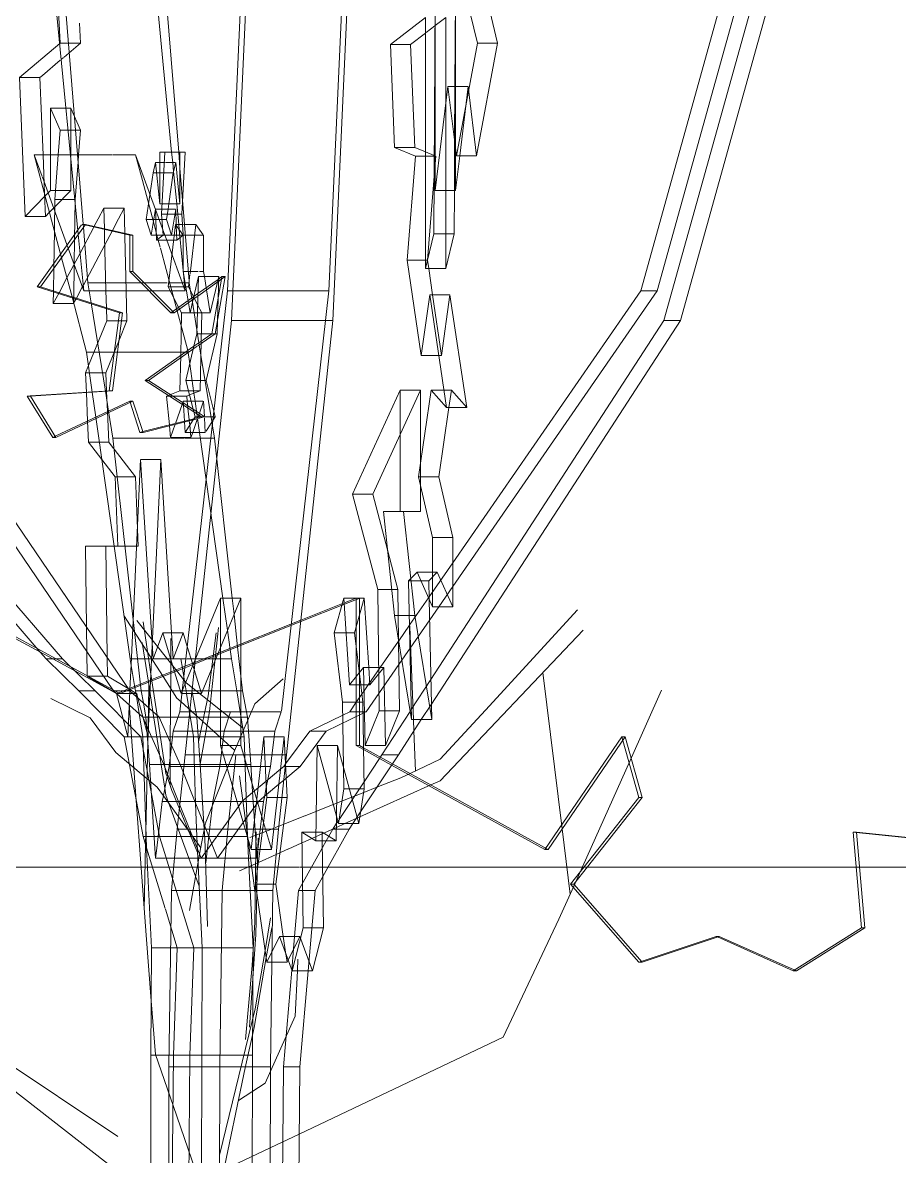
# Model space of a CAD drawing. Header units: millimetres. Extents: x -39027 to 364494, y -35256 to 94895.
# Drawn here: x 329661 to 330674, y 32295 to 33604 of the extents above; entities that cross this region are included whole.
import ezdxf

# ---------------------------------------------------------------- set-up
doc = ezdxf.new("R2010")
doc.units = ezdxf.units.MM
doc.header["$LTSCALE"] = 25
doc.layers.add('A-WALL', color=2, linetype='Continuous', lineweight=5)
doc.layers.add('L-PLNT', color=71, linetype='Continuous', lineweight=5)

# ---------------------------------------------------------------- blocks, each defined once
blk = doc.blocks.new('PLANTING_Coloured tree scaleable - 6 Meters-971505-RAMP SECTION')
at = {"layer": 'L-PLNT'}
for p, q in [((12553.4, 57185.6), (12529.7, 56665.3)), ((12646.8, 56665.3), (12670.5, 57185.6)), ((13006.9, 56665.3), (13151.5, 57185.6)), ((13170.5, 57185.6), (13025.9, 56665.3)), ((12534.1, 56631), (12558.3, 57161.8)), ((12675.4, 57161.8), (12651.2, 56631)), ((13181.3, 57161.8), (13033.7, 56631)), ((13052.7, 56631), (13200.3, 57161.8)), ((12465.1, 56825.7), (12442.7, 57056.4)), ((12818.2, 56951.6), (12793.9, 57051.7)), ((12817.3, 57051.7), (12841.6, 56951.6)), ((12455.4, 57045.7), (12473.2, 56825.7)), ((12767.9, 56731.4), (12769.6, 57051.3)), ((12769.6, 57051.3), (12769.6, 56781.4)), ((12793, 57051.3), (12792.2, 56901.5)), ((12793, 56901.5), (12793, 57051.3)), ((12328.9, 57021.9), (12357.2, 56730.8)), ((12332.8, 57016.2), (12336.5, 56951.6)), ((12362.8, 56742.5), (12341.8, 57003)), ((12360, 56951.6), (12358.6, 56974.7)), ((12717.7, 56949.9), (12758.2, 56981.2)), ((12758.2, 56981.2), (12758.2, 56691.3)), ((12781.6, 56981.2), (12769.6, 56971.8)), ((12781.6, 56781.4), (12781.6, 56981.2)), ((12758.2, 56963.1), (12741.1, 56949.9)), ((12769.2, 56971.5), (12758.9, 56963.6)), ((12335.8, 56951), (12289.5, 56911.6)), ((12336.5, 56951.6), (12360, 56951.6)), ((12340.8, 56935.3), (12360, 56951.6)), ((12722.5, 56831), (12717.7, 56949.9)), ((12717.7, 56949.9), (12741.1, 56949.9)), ((12741.1, 56949.9), (12745.9, 56831)), ((12793.9, 56821.5), (12818.2, 56951.6)), ((12841.6, 56951.6), (12817.3, 56821.5)), ((12818.2, 56951.6), (12841.6, 56951.6)), ((12337.6, 56932.6), (12340.2, 56934.8)), ((12316, 56914.2), (12336.5, 56931.7)), ((12289.5, 56911.6), (12296, 56751.4)), ((12289.5, 56911.6), (12312.9, 56911.6)), ((12312.9, 56911.6), (12315.8, 56914)), ((12316.6, 56822.4), (12312.9, 56911.6)), ((12769.6, 56781.4), (12784.2, 56901.5)), ((12784.2, 56901.5), (12793.9, 56821.5)), ((12784.2, 56901.5), (12807.6, 56901.5)), ((12792.2, 56901.5), (12791.9, 56837.8)), ((12793, 56828.9), (12793, 56901.5)), ((12807.6, 56901.5), (12797.8, 56821.5)), ((12817.3, 56821.5), (12807.6, 56901.5)), ((12325.2, 56822.4), (12325.2, 56876.5)), ((12325.2, 56876.5), (12336.5, 56851)), ((12325.2, 56876.5), (12343.1, 56876.5)), ((12343.1, 56876.5), (12348.6, 56876.5)), ((12360, 56851), (12348.6, 56876.5)), ((12348.6, 56876.5), (12348.6, 56822.4)), ((12336.5, 56851), (12334.2, 56822.4)), ((12336.5, 56851), (12345.6, 56851)), ((12345.6, 56851), (12360, 56851)), ((12357.6, 56822.4), (12360, 56851)), ((12746.9, 56821), (12722.5, 56831)), ((12722.5, 56831), (12745.9, 56831)), ((12745.9, 56831), (12758.2, 56826)), ((12791.9, 56837.8), (12791.6, 56781.4)), ((12315.4, 56797.6), (12306.4, 56822.4)), ((12306.4, 56822.4), (12337.9, 56703.7)), ((12306.4, 56822.4), (12348.3, 56822.4)), ((12318.4, 56777.3), (12316.6, 56822.4)), ((12325.2, 56781.4), (12325.2, 56822.4)), ((12334.2, 56822.4), (12330.1, 56771)), ((12348.3, 56822.4), (12352.8, 56822.4)), ((12348.6, 56822.4), (12348.6, 56820.4)), ((12348.6, 56819.5), (12348.6, 56781.4)), ((12353.2, 56822.4), (12396.6, 56822.4)), ((12357, 56814.5), (12357.6, 56822.4)), ((12397.6, 56822.4), (12423.5, 56822.4)), ((12431.3, 56793), (12423.5, 56822.4)), ((12423.5, 56822.4), (12446.5, 56759.4)), ((12451.3, 56765.8), (12451.3, 56825.7)), ((12451.3, 56825.7), (12457.1, 56825.7)), ((12451.3, 56825.7), (12457.1, 56825.7)), ((12457.1, 56825.7), (12453.3, 56753.8)), ((12457.1, 56825.7), (12480.6, 56825.7)), ((12457.9, 56825.7), (12474.6, 56825.7)), ((12466.3, 56813.8), (12465.1, 56825.7)), ((12473.2, 56825.7), (12474.7, 56806.9)), ((12480.6, 56825.7), (12474.7, 56825.7)), ((12474.7, 56825.7), (12474.7, 56765.8)), ((12476.7, 56753.8), (12480.6, 56825.7)), ((12737.1, 56700.9), (12746.9, 56821)), ((12746.9, 56821), (12758.2, 56821)), ((12758.2, 56826), (12768.4, 56821.8)), ((12758.2, 56821), (12769.6, 56821)), ((12770.3, 56821), (12769.6, 56812.1)), ((12793, 56781.4), (12793, 56828.9)), ((12797.8, 56821.5), (12793, 56781.4)), ((12793.9, 56821.5), (12817.3, 56821.5)), ((12353.5, 56771), (12357, 56814.4)), ((12443.6, 56801.8), (12446.5, 56813.8)), ((12446.5, 56813.8), (12451.3, 56765.8)), ((12446.5, 56813.8), (12456.5, 56813.8)), ((12456.5, 56813.8), (12457.9, 56813.8)), ((12458.9, 56813.8), (12469.2, 56813.8)), ((12467.3, 56803.2), (12466.3, 56813.8)), ((12469.9, 56813.8), (12467, 56801.8)), ((12471, 56765.8), (12467.3, 56803.2)), ((12474.7, 56765.8), (12469.9, 56813.8)), ((12474.7, 56806.9), (12480, 56742.2)), ((12769.6, 56812.1), (12760.6, 56701)), ((12345.6, 56714.7), (12315.8, 56796.5)), ((12444.1, 56745), (12431.4, 56792.9)), ((12435.8, 56747.8), (12443.6, 56801.8)), ((12443.6, 56801.8), (12447.7, 56801.8)), ((12447.7, 56801.8), (12455.9, 56801.8)), ((12455.9, 56801.8), (12467, 56801.8)), ((12467, 56801.8), (12461.8, 56765.8)), ((12319.4, 56751.4), (12318.4, 56777.3)), ((12319, 56775), (12325.2, 56781.4)), ((12325.2, 56781.4), (12330, 56781.4)), ((12348.6, 56781.4), (12329.9, 56762.2)), ((12330.9, 56781.4), (12348.6, 56781.4)), ((12769.6, 56781.4), (12793, 56781.4)), ((12781.6, 56691.3), (12781.6, 56781.4)), ((12791.6, 56781.4), (12791.4, 56731.4)), ((12296, 56751.4), (12319, 56775)), ((12330.1, 56771), (12329.6, 56735.1)), ((12330.1, 56771), (12353.3, 56771)), ((12352.9, 56724.7), (12353.5, 56769.6)), ((12353.5, 56769.6), (12353.5, 56771)), ((12451.3, 56765.8), (12453.9, 56765.8)), ((12453.9, 56765.8), (12474.7, 56765.8)), ((12461.8, 56765.8), (12460.9, 56759.8)), ((12473.2, 56742.2), (12471, 56765.8)), ((12296, 56751.4), (12319.4, 56751.4)), ((12324, 56756.1), (12319.4, 56751.4)), ((12329.9, 56762.2), (12324, 56756.1)), ((12380.2, 56748.4), (12386.8, 56760.9)), ((12386.8, 56760.9), (12387.4, 56737.2)), ((12386.8, 56760.9), (12410.2, 56760.9)), ((12410.2, 56760.9), (12403.6, 56748.4)), ((12411, 56731.9), (12410.2, 56760.9)), ((12446.5, 56759.8), (12441.6, 56729.8)), ((12447.4, 56723.8), (12446.5, 56759.8)), ((12446.5, 56759.8), (12453.6, 56759.8)), ((12446.5, 56759.4), (12454.6, 56737)), ((12453.3, 56753.8), (12455.2, 56729.8)), ((12453.3, 56753.8), (12476.7, 56753.8)), ((12453.6, 56759.8), (12469.4, 56759.8)), ((12460.9, 56759.8), (12459.2, 56747.8)), ((12465, 56729.8), (12469.9, 56759.8)), ((12469.9, 56759.8), (12470.4, 56742.2)), ((12477.6, 56742.2), (12476.7, 56753.8)), ((12361.1, 56741.6), (12309.9, 56669.9)), ((12313.7, 56669.9), (12365.4, 56742.2)), ((12359.3, 56709.1), (12375.2, 56739.1)), ((12364.8, 56741.5), (12361.6, 56742.2)), ((12365.4, 56742.2), (12361.6, 56742.2)), ((12363.1, 56739), (12362.9, 56741.8)), ((12368.3, 56674.6), (12363.1, 56739)), ((12416.6, 56729.8), (12364.8, 56741.5)), ((12365.4, 56742.2), (12420.4, 56729.8)), ((12375.7, 56739.9), (12380.2, 56748.4)), ((12403.6, 56748.4), (12396.6, 56735.2)), ((12441.6, 56729.8), (12435.8, 56747.8)), ((12435.8, 56747.8), (12444.5, 56747.8)), ((12448.1, 56729.8), (12444.1, 56745)), ((12444.5, 56747.8), (12453.8, 56747.8)), ((12453.8, 56747.8), (12459.2, 56747.8)), ((12459.2, 56747.8), (12465, 56729.8)), ((12461, 56669.9), (12469.5, 56742.2)), ((12469.5, 56742.2), (12478.5, 56729.8)), ((12469.5, 56742.2), (12478, 56742.2)), ((12470.4, 56742.2), (12470.4, 56741)), ((12470.4, 56741), (12470.9, 56723.8)), ((12473.8, 56736.3), (12473.2, 56742.2)), ((12478.5, 56730.8), (12477.6, 56742.2)), ((12478.9, 56742.2), (12492.9, 56742.2)), ((12480, 56742.2), (12485.3, 56676.7)), ((12492.9, 56742.2), (12486.3, 56685.2)), ((12501.6, 56730.2), (12492.9, 56742.2)), ((12329.6, 56735.1), (12329, 56691.2)), ((12352.5, 56696.2), (12352.9, 56724.7)), ((12357.2, 56730.8), (12363.6, 56665.5)), ((12387.4, 56736.4), (12387.6, 56728)), ((12387.6, 56728), (12389.2, 56665.5)), ((12396.2, 56734.4), (12387.9, 56718.7)), ((12411.1, 56728), (12411, 56731.1)), ((12412.6, 56665.5), (12411.1, 56728)), ((12416.6, 56687.8), (12416.6, 56729.8)), ((12420.4, 56729.8), (12416.6, 56729.8)), ((12420.4, 56729.8), (12420.4, 56687.8)), ((12455.2, 56729.8), (12441.6, 56729.8)), ((12455.2, 56729.8), (12447.4, 56723.8)), ((12449.3, 56725.3), (12448.1, 56729.8)), ((12449.7, 56723.8), (12449.3, 56725.3)), ((12454.6, 56737), (12457.3, 56729.8)), ((12465, 56729.8), (12455.2, 56729.8)), ((12455.2, 56729.8), (12478.5, 56729.8)), ((12457.3, 56729.8), (12459.4, 56723.8)), ((12470.9, 56723.8), (12478.5, 56729.7)), ((12480.7, 56665.5), (12473.8, 56736.3)), ((12478.5, 56729.8), (12478.5, 56687.8)), ((12478.5, 56729.8), (12501.6, 56729.8)), ((12501.9, 56687.8), (12501.9, 56729.8)), ((12758.2, 56691.3), (12767.9, 56731.4)), ((12767.9, 56731.4), (12791.4, 56731.4)), ((12791.4, 56731.4), (12781.6, 56691.3)), ((12363.6, 56665.5), (12345.7, 56714.6)), ((12387.9, 56718.7), (12363.1, 56672.1)), ((12447.4, 56723.8), (12470.9, 56723.8)), ((12451.9, 56715.7), (12449.7, 56723.8)), ((12465.2, 56665.5), (12452.1, 56714.7)), ((12459.4, 56723.8), (12480.7, 56665.5)), ((12337.9, 56703.7), (12350, 56658.4)), ((12344.1, 56680.4), (12359.3, 56709.1)), ((12753.3, 56590.8), (12737.1, 56700.9)), ((12737.1, 56700.9), (12758.2, 56700.9)), ((12758.2, 56700.9), (12760.5, 56700.9)), ((12760.5, 56700.9), (12762, 56691.3)), ((12329, 56691.2), (12328.6, 56665.1)), ((12352, 56657.8), (12352.5, 56696)), ((12464, 56639.9), (12416.6, 56687.8)), ((12420.4, 56687.8), (12416.6, 56687.8)), ((12420.4, 56687.8), (12467.8, 56639.9)), ((12478.5, 56687.8), (12484.4, 56651.6)), ((12478.5, 56687.8), (12495.8, 56687.8)), ((12497.2, 56687.8), (12501.9, 56687.8)), ((12502.9, 56681.9), (12501.9, 56687.8)), ((12758.2, 56691.3), (12781.6, 56691.3)), ((12762, 56691.3), (12766.4, 56660.8)), ((12335, 56663.1), (12344.1, 56680.4)), ((12372.1, 56651.4), (12368.3, 56674.6)), ((12368.3, 56674.6), (12415.2, 56674.6)), ((12415.2, 56674.6), (12429.7, 56674.6)), ((12429.7, 56674.6), (12433.5, 56674.6)), ((12434, 56674.6), (12459.9, 56674.6)), ((12461.6, 56674.6), (12480.7, 56674.6)), ((12480.7, 56674.6), (12485, 56674.6)), ((12486.1, 56684.2), (12484.5, 56669.9)), ((12485.3, 56676.7), (12485.4, 56674.6)), ((12485.4, 56674.6), (12487, 56665)), ((12489.9, 56655.6), (12494.5, 56675.4)), ((12496, 56681.9), (12494.1, 56615.9)), ((12494.5, 56675.4), (12496, 56681.9)), ((12495.3, 56659.4), (12527, 56681.9)), ((12518.7, 56678.6), (12495.4, 56662.2)), ((12496, 56681.9), (12519.4, 56681.9)), ((12505.4, 56666.5), (12502.9, 56681.9)), ((12519.4, 56681.9), (12509.7, 56639.9)), ((12511.4, 56615.9), (12522.7, 56678.8)), ((12527, 56681.9), (12515.2, 56615.9)), ((12517.9, 56631.2), (12519.4, 56681.9)), ((12523.2, 56681.9), (12518.7, 56678.6)), ((12522.7, 56678.8), (12523.2, 56681.9)), ((12527, 56681.9), (12523.2, 56681.9)), ((12309.9, 56669.9), (12404.7, 56639.9)), ((12313.7, 56669.9), (12309.9, 56669.9)), ((12408.5, 56639.9), (12313.7, 56669.9)), ((12328.6, 56665.1), (12328.4, 56650.8)), ((12328.4, 56650.8), (12335, 56663.1)), ((12363, 56671.8), (12355, 56656.8)), ((12363.6, 56665.5), (12410.4, 56665.5)), ((12389.2, 56665.5), (12389.7, 56645.8)), ((12410.4, 56665.5), (12438.5, 56665.5)), ((12413.5, 56630.8), (12412.6, 56665.5)), ((12438.7, 56665.5), (12480.7, 56665.5)), ((12474.2, 56644.4), (12461, 56669.9)), ((12461, 56669.9), (12481.4, 56669.9)), ((12471.3, 56642.4), (12465.2, 56665.5)), ((12529.7, 56665.3), (12474.6, 56179.4)), ((12481.4, 56669.9), (12484.5, 56669.9)), ((12484.5, 56669.9), (12491.3, 56656.6)), ((12487, 56665), (12488.7, 56654.7)), ((12495.4, 56662.2), (12490.7, 56658.8)), ((12509.7, 56639.9), (12505.4, 56666.5)), ((12529.7, 56665.3), (12576.5, 56665.3)), ((12576.5, 56665.3), (12599.9, 56665.3)), ((12591.8, 56180), (12646.8, 56665.3)), ((12599.9, 56665.3), (12646.8, 56665.3)), ((12763.1, 56660.8), (12753.3, 56590.8)), ((12782.5, 56530.7), (12763.1, 56660.8)), ((12763.1, 56660.8), (12786.5, 56660.8)), ((12766.4, 56660.8), (12776.8, 56590.8)), ((12776.8, 56590.8), (12786.5, 56660.8)), ((12786.5, 56660.8), (12806, 56530.7)), ((12789.7, 56351.4), (13006.9, 56665.3)), ((13025.9, 56665.3), (12789.7, 56324)), ((13018.3, 56665.3), (13006.9, 56665.3)), ((13025.9, 56665.3), (13018.3, 56665.3)), ((12328.4, 56650.8), (12351.9, 56650.8)), ((12350, 56658.4), (12366.9, 56594.7)), ((12351.9, 56651.3), (12352, 56657.8)), ((12355, 56656.8), (12351.9, 56651)), ((12388.6, 56549.4), (12372.1, 56651.4)), ((12389.7, 56645.8), (12390.1, 56630.8)), ((12490.7, 56658.8), (12464, 56639.9)), ((12467.8, 56639.9), (12494.5, 56658.8)), ((12484.4, 56651.6), (12486.3, 56639.9)), ((12486.3, 56639.9), (12489.9, 56655.6)), ((12488.7, 56654.7), (12491.1, 56639.9)), ((12491.3, 56656.6), (12495, 56649.4)), ((12495, 56649.4), (12500, 56639.9)), ((12404.7, 56639.9), (12392.9, 56549.9)), ((12396.7, 56549.9), (12408.5, 56639.9)), ((12404.7, 56639.9), (12408.5, 56639.9)), ((12467.8, 56639.9), (12464, 56639.9)), ((12483.6, 56596.4), (12471.3, 56642.4)), ((12476.6, 56639.9), (12474.2, 56644.4)), ((12475.5, 56590.8), (12476.6, 56639.9)), ((12486.3, 56639.9), (12476.6, 56639.9)), ((12494.8, 56639.9), (12486.3, 56639.9)), ((12486.3, 56639.9), (12494.8, 56639.9)), ((12491.1, 56639.9), (12494.2, 56620.5)), ((12498.9, 56639.9), (12494.8, 56639.9)), ((12494.8, 56639.9), (12509.7, 56639.9)), ((12500, 56639.9), (12499.3, 56607.4)), ((12390.1, 56630.8), (12369.1, 56579.1)), ((12390.1, 56630.8), (12407.3, 56630.8)), ((12404.4, 56608.3), (12413.5, 56630.8)), ((12407.3, 56630.8), (12413.5, 56630.8)), ((12480.7, 56129.7), (12534.1, 56631)), ((12494.2, 56620.5), (12496.6, 56605.5)), ((12517.5, 56615.9), (12517.9, 56631.2)), ((12534.1, 56631), (12580.9, 56631)), ((12580.9, 56631), (12651.2, 56631)), ((12651.2, 56631), (12597.8, 56129.7)), ((13033.7, 56631), (12764.5, 56216.5)), ((12765, 56188.2), (13052.7, 56631)), ((13045.1, 56631), (13033.7, 56631)), ((13052.7, 56631), (13045.1, 56631)), ((12389.2, 56570.7), (12404.4, 56608.3)), ((12494.1, 56615.9), (12490.7, 56601.4)), ((12490.7, 56601.4), (12501, 56608.6)), ((12494.1, 56615.9), (12515.2, 56615.9)), ((12515.2, 56615.9), (12495.3, 56602)), ((12499.3, 56607.4), (12498.1, 56549.9)), ((12501.6, 56609), (12511.4, 56615.9)), ((12504.9, 56561.9), (12517.5, 56615.9)), ((12515.2, 56615.9), (12511.4, 56615.9)), ((12515.2, 56615.9), (12517.5, 56615.9)), ((12032.8, 56594.7), (12339.2, 56240.4)), ((12366.9, 56594.7), (12373.4, 56548.5)), ((12366.9, 56594.7), (12402.6, 56594.7)), ((12402.6, 56594.7), (12413.7, 56594.7)), ((12413.7, 56594.7), (12481.2, 56594.7)), ((12434.4, 56561.9), (12490.7, 56601.4)), ((12494.5, 56601.4), (12438.2, 56561.9)), ((12481.2, 56594.7), (12484, 56594.7)), ((12490.7, 56601.4), (12481.4, 56561.9)), ((12484, 56594.7), (12483.6, 56596.4)), ((12485.9, 56581.2), (12484.1, 56594.1)), ((12496.6, 56605.5), (12498.9, 56591.1)), ((12474.6, 56549.9), (12475.5, 56590.8)), ((12490.8, 56547.1), (12485.9, 56581.2)), ((12498.9, 56591.1), (12512.1, 56510)), ((12753.3, 56590.8), (12776.8, 56590.8)), ((12369.1, 56579.1), (12365.7, 56570.7)), ((12365.7, 56570.7), (12366.7, 56548)), ((12365.7, 56570.7), (12370.3, 56570.7)), ((12370.3, 56570.7), (12389.2, 56570.7)), ((12390, 56549.5), (12389.2, 56570.7)), ((12490.7, 56525.7), (12434.4, 56561.9)), ((12438.2, 56561.9), (12434.4, 56561.9)), ((12438.2, 56561.9), (12494.5, 56525.7)), ((12481.4, 56561.9), (12490.7, 56525.7)), ((12481.4, 56561.9), (12504.2, 56561.9)), ((12513.9, 56526.3), (12504.9, 56561.9)), ((12301.8, 56544.2), (12298.1, 56543.9)), ((12298.1, 56543.9), (12327.7, 56496)), ((12301.9, 56543.9), (12298.1, 56543.9)), ((12301.9, 56543.9), (12396.7, 56549.9)), ((12331.5, 56496), (12301.9, 56543.9)), ((12392.9, 56549.9), (12302.2, 56544.2)), ((12366.7, 56548), (12368, 56515)), ((12373.4, 56548.5), (12377.6, 56519.5)), ((12392.3, 56526.5), (12388.6, 56549.4)), ((12391, 56525.9), (12390, 56549.5)), ((12396.7, 56549.9), (12392.9, 56549.9)), ((12459.1, 56543.9), (12461.1, 56544.7)), ((12462.5, 56510.6), (12459.1, 56543.9)), ((12459.1, 56543.9), (12462.3, 56543.9)), ((12461.1, 56544.7), (12474.6, 56549.9)), ((12462.3, 56543.9), (12482.5, 56543.9)), ((12474.6, 56549.9), (12484.5, 56549.9)), ((12485.7, 56545.2), (12482.5, 56543.9)), ((12482.5, 56543.9), (12483.1, 56538)), ((12484.5, 56549.9), (12498.1, 56549.9)), ((12498.1, 56549.9), (12485.7, 56545.2)), ((12492.1, 56538), (12490.8, 56547.1)), ((12673.9, 56430.6), (12729, 56550.7)), ((12752.4, 56550.7), (12729, 56499.7)), ((12729, 56550.7), (12729, 56410.6)), ((12729, 56550.7), (12752.4, 56550.7)), ((12750.1, 56450.6), (12764.7, 56550.7)), ((12752.4, 56410.6), (12752.4, 56550.7)), ((12764.7, 56550.7), (12782.5, 56530.7)), ((12764.7, 56550.7), (12788.1, 56550.7)), ((12788.1, 56550.7), (12785.2, 56530.7)), ((12806, 56530.7), (12788.1, 56550.7)), ((12330.7, 56497.4), (12416.6, 56538)), ((12420.4, 56538), (12331.5, 56496)), ((12416.6, 56538), (12428.4, 56502)), ((12420.4, 56538), (12416.6, 56538)), ((12432.2, 56502), (12420.4, 56538)), ((12477.3, 56534.3), (12469.7, 56512.4)), ((12478.5, 56538), (12477.3, 56534.3)), ((12478.8, 56533.3), (12478.5, 56538)), ((12478.5, 56538), (12487.5, 56538)), ((12479.8, 56515), (12478.8, 56533.3)), ((12483.1, 56538), (12483.9, 56530)), ((12483.9, 56530), (12485.3, 56516.4)), ((12487.5, 56538), (12501, 56538)), ((12494.1, 56523.5), (12492.1, 56538)), ((12496.4, 56522), (12501.9, 56538)), ((12501.9, 56538), (12502.9, 56520.2)), ((12785.2, 56530.7), (12773.5, 56450.6)), ((12782.5, 56530.7), (12806, 56530.7)), ((12368, 56515), (12369, 56490.6)), ((12377.6, 56519.5), (12417.1, 56240.4)), ((12392.4, 56490.6), (12391, 56525.9)), ((12397.3, 56495.2), (12392.3, 56526.5)), ((12431.9, 56502.9), (12490.7, 56517.7)), ((12494.5, 56517.7), (12432.2, 56502)), ((12489.9, 56516.6), (12480.5, 56502)), ((12485.4, 56515.4), (12485.9, 56510.4)), ((12489.5, 56502), (12495, 56517.8)), ((12492.1, 56520), (12489.9, 56516.6)), ((12490.7, 56525.7), (12492.1, 56520)), ((12499.5, 56520), (12490.7, 56525.7)), ((12490.7, 56517.7), (12492, 56518.1)), ((12492.1, 56520), (12501, 56520)), ((12492.4, 56518.2), (12499.5, 56520)), ((12494.8, 56518.8), (12494.1, 56523.5)), ((12494.5, 56525.7), (12502.6, 56520.4)), ((12502.7, 56519.8), (12494.5, 56517.7)), ((12497.2, 56502), (12494.9, 56517.8)), ((12495.3, 56518.9), (12496.4, 56522)), ((12502.7, 56520), (12499.5, 56520)), ((12501, 56520), (12502.7, 56520)), ((12503, 56518.8), (12503.9, 56502)), ((12503.3, 56520), (12513.2, 56520)), ((12504.8, 56503.4), (12512.7, 56515.6)), ((12512.7, 56515.6), (12515.5, 56520)), ((12513.2, 56520), (12515.5, 56520)), ((12515.5, 56520), (12513.9, 56526.3)), ((12428.4, 56502), (12431.9, 56502.9)), ((12432.2, 56502), (12428.4, 56502)), ((12463.9, 56496), (12462.6, 56509.7)), ((12469.3, 56511.4), (12463.9, 56496)), ((12480.5, 56502), (12479.8, 56514)), ((12480.5, 56502), (12503.9, 56502)), ((12485.9, 56510.4), (12486.8, 56502)), ((12486.8, 56502), (12487.4, 56496)), ((12487.4, 56496), (12489.5, 56502)), ((12504.9, 56447.1), (12497.2, 56502)), ((12512.1, 56509.7), (12514.5, 56495.2)), ((12199.6, 56495.2), (12397.8, 56203.5)), ((12416.8, 56203.5), (12218.6, 56495.2)), ((12327.7, 56496), (12330.7, 56497.4)), ((12331.5, 56496), (12327.7, 56496)), ((12369, 56490.6), (12384.5, 56470.5)), ((12369, 56490.6), (12381.6, 56490.6)), ((12381.6, 56490.6), (12392.4, 56490.6)), ((12398, 56483.3), (12392.4, 56490.6)), ((12429.1, 56209.9), (12397.3, 56495.2)), ((12397.3, 56495.2), (12444.2, 56495.2)), ((12444.2, 56495.2), (12462.9, 56495.2)), ((12463.9, 56496), (12479.8, 56496)), ((12463.9, 56495.2), (12479.7, 56495.2)), ((12480.4, 56496), (12487.4, 56496)), ((12480.4, 56495.2), (12495.6, 56495.2)), ((12495.7, 56495.2), (12510.4, 56495.2)), ((12510.4, 56495.2), (12514.5, 56495.2)), ((12514.5, 56495.2), (12535, 56310.5)), ((12729, 56499.7), (12697.3, 56430.6)), ((12423.2, 56450.6), (12398.8, 56482.4)), ((12313.4, 56248.2), (12120.9, 56470.9)), ((12384.5, 56470.5), (12399.8, 56450.6)), ((12418.2, 56233.9), (12429, 56470.6)), ((12429, 56470.6), (12443.6, 56240.4)), ((12429.4, 56470.6), (12452.4, 56470.6)), ((12452.4, 56470.6), (12442.6, 56255.6)), ((12465.1, 56270.4), (12452.4, 56470.6)), ((12399.8, 56450.6), (12403, 56370.5)), ((12400.8, 56450.6), (12423.2, 56450.6)), ((12426.5, 56370.5), (12423.2, 56450.6)), ((12766.3, 56380.5), (12750.1, 56450.6)), ((12750.1, 56450.6), (12773.5, 56450.6)), ((12773.5, 56450.6), (12789.7, 56380.5)), ((12524.3, 56310.5), (12504.9, 56447.1)), ((12703.1, 56320.5), (12673.9, 56430.6)), ((12673.9, 56430.6), (12697.3, 56430.6)), ((12697.3, 56430.6), (12714.3, 56366.3)), ((12729, 56410.6), (12709.6, 56410.6)), ((12709.6, 56410.6), (12722.5, 56290.4)), ((12709.6, 56410.6), (12733, 56410.6)), ((12729, 56410.6), (12752.4, 56410.6)), ((12745.9, 56290.4), (12733, 56410.6)), ((12733, 56410.6), (12752.4, 56410.6)), ((12766.3, 56300.4), (12766.3, 56380.5)), ((12766.3, 56380.5), (12789.7, 56380.5)), ((12789.7, 56380.5), (12789.7, 56300.4)), ((12398.7, 56370.5), (12365.7, 56370.5)), ((12365.7, 56370.5), (12366.7, 56277.1)), ((12365.7, 56370.5), (12389.2, 56370.5)), ((12390.5, 56242.1), (12389.2, 56370.5)), ((12389.2, 56370.5), (12398.7, 56370.5)), ((12398.7, 56370.5), (12426.5, 56370.5)), ((12403, 56370.5), (12398.7, 56370.5)), ((12403, 56370.5), (12426.5, 56370.5)), ((12714.3, 56366.3), (12726.5, 56320.5)), ((12762.5, 56312.1), (12789.7, 56351.4)), ((12738.7, 56330.5), (12748.5, 56340.5)), ((12748.5, 56340.5), (12766.3, 56300.4)), ((12748.5, 56340.5), (12771.9, 56340.5)), ((12771.9, 56340.5), (12762.2, 56330.5)), ((12789.7, 56300.4), (12771.9, 56340.5)), ((12704.7, 56180.3), (12703.1, 56320.5)), ((12703.1, 56320.5), (12719.3, 56320.5)), ((12719.3, 56320.5), (12726.5, 56320.5)), ((12726.5, 56320.5), (12727.2, 56261.8)), ((12742, 56170.3), (12738.7, 56330.5)), ((12738.7, 56330.5), (12752.9, 56330.5)), ((12752.9, 56330.5), (12762.2, 56330.5)), ((12762.2, 56330.5), (12762.6, 56308.8)), ((12789.7, 56324), (12773.5, 56300.4)), ((12494.5, 56245.2), (12521.4, 56310.5)), ((12544.9, 56310.5), (12521.4, 56253.7)), ((12521.4, 56310.5), (12521.4, 56140.3)), ((12521.4, 56310.5), (12544.9, 56310.5)), ((12529.6, 56273.4), (12524.3, 56310.5)), ((12535, 56310.5), (12537.1, 56292)), ((12544.9, 56140.3), (12544.9, 56310.5)), ((12652.8, 56270.4), (12664.1, 56310.5)), ((12664.1, 56310.5), (12670.6, 56210.3)), ((12664.1, 56310.5), (12687.6, 56310.5)), ((12664.6, 56303.5), (12681.7, 56310.3)), ((12678.3, 56310.5), (12665.6, 56305.4)), ((12687.6, 56310.5), (12676.2, 56270.4)), ((12678.3, 56308.9), (12678.3, 56310.5)), ((12681.7, 56310.5), (12678.3, 56310.5)), ((12678.3, 56277.8), (12678.3, 56308.9)), ((12682.1, 56310.5), (12682.1, 56292)), ((12692.8, 56230.4), (12687.6, 56310.5)), ((12740.3, 56280), (12761.7, 56310.9)), ((12761.7, 56310.9), (12762.5, 56312.1)), ((12762.6, 56308.8), (12765.4, 56170.3)), ((12614.2, 56283.4), (12664.6, 56303.5)), ((12664.5, 56305), (12614.4, 56285)), ((12773.5, 56300.4), (12763.1, 56285.4)), ((12766.3, 56300.4), (12789.7, 56300.4)), ((12827.6, 56181), (12933.7, 56297)), ((12455.1, 56220.2), (12409.7, 56290.6)), ((12470.9, 56226.5), (12424.9, 56284.6)), ((12442.3, 56215.1), (12432.2, 56283)), ((12614.4, 56285), (12521.4, 56248.1)), ((12521.4, 56246.6), (12614.2, 56283.4)), ((12537.1, 56291.7), (12541.3, 56254.5)), ((12682.1, 56291.3), (12682.1, 56221.8)), ((12722.5, 56290.4), (12742, 56170.3)), ((12722.5, 56290.4), (12745.9, 56290.4)), ((12763.1, 56285.4), (12730.9, 56238.9)), ((12765.4, 56170.3), (12745.9, 56290.4)), ((12327.8, 56240.4), (12274.4, 56269.5)), ((12276.5, 56270.4), (12331.6, 56240.4)), ((12366.7, 56277.1), (12367.4, 56220.9)), ((12443.6, 56240.4), (12454.9, 56270.4)), ((12454.9, 56270.4), (12468.4, 56225.5)), ((12454.9, 56270.4), (12478.4, 56270.4)), ((12467, 56240.4), (12465.1, 56270.4)), ((12478.4, 56270.4), (12467, 56240.4)), ((12483.1, 56254.6), (12478.4, 56270.4)), ((12507.2, 56197.7), (12516.6, 56270.4)), ((12508.9, 56179.8), (12519.1, 56276.5)), ((12532.7, 56251.1), (12529.6, 56273.4)), ((12662.5, 56190.3), (12652.8, 56270.4)), ((12652.8, 56270.4), (12666.7, 56270.4)), ((12666.7, 56270.4), (12675.5, 56270.4)), ((12676.2, 56270.4), (12683.5, 56210.3)), ((12678.3, 56253.1), (12678.3, 56277.8)), ((12727.3, 56261.1), (12739.8, 56279.2)), ((12740.7, 56266.9), (12740.3, 56278.4)), ((12744.4, 56170.3), (12740.7, 56266.9)), ((12775.2, 56099.6), (12940.2, 56273.6)), ((12438.2, 56213.5), (12431.1, 56259.3)), ((12442.6, 56255.6), (12440.7, 56214.5)), ((12464.1, 56239.9), (12464.3, 56264.1)), ((12489.4, 56233.8), (12483.1, 56254.6)), ((12521.4, 56253.7), (12500.2, 56202.3)), ((12541.3, 56254.5), (12546.9, 56203.5)), ((12678.3, 56210.3), (12678.3, 56253.1)), ((12706, 56230.4), (12727.2, 56261)), ((12727.2, 56261.8), (12728.1, 56180.3)), ((12320.2, 56240.4), (12313.4, 56248.2)), ((12357.8, 56203.4), (12320.2, 56240.4)), ((12339.2, 56240.4), (12320.2, 56240.4)), ((12401.3, 56200.3), (12327.8, 56240.4)), ((12331.6, 56240.4), (12405.1, 56200.3)), ((12339.2, 56240.4), (12376.8, 56203.4)), ((12390.8, 56220.4), (12390.5, 56242.1)), ((12417.4, 56240.4), (12464, 56240.4)), ((12443.6, 56240.4), (12464, 56240.4)), ((12464, 56240.4), (12481.5, 56240.4)), ((12464, 56240.4), (12467, 56240.4)), ((12477.5, 56229.5), (12475.7, 56240.4)), ((12481.3, 56230.6), (12521.4, 56246.6)), ((12482.6, 56240.4), (12492.5, 56240.4)), ((12489.9, 56234), (12494.5, 56245.2)), ((12518.7, 56247), (12490.7, 56235.9)), ((12492.5, 56240.4), (12505.9, 56240.4)), ((12505.9, 56240.4), (12516, 56240.4)), ((12516, 56240.4), (12521.4, 56240.4)), ((12521.4, 56248.1), (12518.7, 56247)), ((12521.4, 56240.4), (12534.2, 56240.4)), ((12534.2, 56240.4), (12532.7, 56251.1)), ((12540.4, 56203.5), (12534.2, 56240.4)), ((12480.5, 56231.8), (12415.2, 56205.8)), ((12416, 56204.7), (12480.3, 56230.2)), ((12416.9, 56205), (12418.2, 56233.9)), ((12417.2, 56239.7), (12422.6, 56207.3)), ((12464, 56223.7), (12464.1, 56239.9)), ((12477.3, 56203.5), (12489.9, 56234)), ((12479.1, 56219.6), (12477.6, 56229.1)), ((12490.7, 56235.9), (12481.5, 56232.2)), ((12499.4, 56200.3), (12489.6, 56233.2)), ((12670.6, 56210.3), (12686.8, 56230.4)), ((12686.8, 56230.4), (12688.5, 56140.3)), ((12686.8, 56230.4), (12710.3, 56230.4)), ((12727.5, 56234), (12689.7, 56179.4)), ((12692.1, 56210.3), (12706, 56230.4)), ((12694.1, 56210.3), (12692.8, 56230.4)), ((12710.3, 56230.4), (12694.1, 56210.3)), ((12711.9, 56140.3), (12710.3, 56230.4)), ((12730.9, 56238.9), (12727.5, 56234)), ((12367.4, 56220.4), (12401.3, 56200.4)), ((12368.4, 56220.4), (12390.8, 56220.4)), ((12415, 56206.1), (12390.8, 56220.4)), ((12440.7, 56214.5), (12439.3, 56183.4)), ((12448.3, 56175.5), (12442.3, 56215.1)), ((12471.2, 56195.1), (12455.1, 56220.2)), ((12463.5, 56144.3), (12464, 56223.7)), ((12468.4, 56225.5), (12476, 56200.3)), ((12478.8, 56216.5), (12470.9, 56226.5)), ((12481.8, 56203.5), (12479.1, 56219.6)), ((12481.7, 56212.8), (12479.4, 56215.8)), ((12593.7, 56217.5), (12561.3, 56188.6)), ((12682.1, 56221.8), (12682.1, 56210.3)), ((12764.5, 56216.5), (12741.9, 56181.8)), ((12916.1, 56044.1), (12893.8, 56224.7)), ((12410.3, 56150.2), (12357.8, 56203.4)), ((12376.8, 56203.4), (12357.8, 56203.4)), ((12376.8, 56203.4), (12429.3, 56150.2)), ((12405.4, 56203.5), (12397.8, 56203.5)), ((12397.8, 56203.4), (12401.3, 56200.3)), ((12405.3, 56201.9), (12401.3, 56200.3)), ((12405.1, 56200.3), (12415.1, 56204.3)), ((12415.2, 56205.8), (12405.7, 56202.1)), ((12409.2, 56203.5), (12406.1, 56203.5)), ((12416.8, 56203.5), (12409.2, 56203.5)), ((12414.4, 56150.3), (12416.8, 56203.3)), ((12416.9, 56205), (12415, 56206.1)), ((12416.8, 56203.3), (12416.9, 56205)), ((12450.8, 56173.2), (12416.8, 56203.5)), ((12423.7, 56201), (12416.9, 56205)), ((12422.6, 56207.3), (12423.3, 56203.4)), ((12423.3, 56203.4), (12424.4, 56196.8)), ((12423.3, 56203.4), (12429.8, 56203.4)), ((12424.8, 56200.3), (12423.7, 56201)), ((12429.8, 56203.5), (12429.1, 56209.9)), ((12432.4, 56189.6), (12429.8, 56203.5)), ((12429.8, 56203.5), (12477.3, 56203.5)), ((12429.9, 56203.4), (12475.1, 56203.4)), ((12443.4, 56179.8), (12438.2, 56213.5)), ((12438.3, 56184.4), (12438.8, 56209.8)), ((12476, 56200.3), (12476.8, 56202.3)), ((12476.8, 56202.3), (12477.3, 56203.5)), ((12477.7, 56203.4), (12500.7, 56203.4)), ((12477.8, 56203.5), (12500.8, 56203.5)), ((12521.4, 56181.2), (12481.7, 56212.8)), ((12482.3, 56200.3), (12481.8, 56203.4)), ((12488.6, 56202.4), (12494, 56173.2)), ((12500.2, 56202.3), (12499.4, 56200.3)), ((12500.7, 56203.4), (12521.4, 56203.4)), ((12500.8, 56203.5), (12521.4, 56203.5)), ((12521.4, 56203.5), (12546.9, 56203.5)), ((12521.4, 56203.4), (12540.4, 56203.4)), ((12549, 56150.2), (12540.4, 56203.4)), ((12546.9, 56203.5), (12552.5, 56173.2)), ((12670.6, 56210.3), (12687.2, 56210.3)), ((12678.3, 56179.4), (12678.3, 56210.3)), ((12682.1, 56210.3), (12682.1, 56179.4)), ((12683.5, 56210.3), (12685.9, 56190.3)), ((12684.8, 56199.7), (12687.3, 56203.4)), ((12687.2, 56210.3), (12694, 56210.3)), ((12687.3, 56203.4), (12692.1, 56210.3)), ((12994.5, 56122.9), (13031, 56204.4)), ((12370.9, 56172.5), (12325.4, 56194.7)), ((12401.3, 56200.3), (12431.8, 56173.2)), ((12405.1, 56200.3), (12401.3, 56200.3)), ((12401.4, 56200.3), (12414.4, 56150.3)), ((12401.4, 56200.3), (12405.1, 56200.3)), ((12405.1, 56200.3), (12416.7, 56200.3)), ((12418.9, 56150.3), (12416, 56189.3)), ((12417.5, 56200.3), (12420.3, 56200.3)), ((12420.3, 56200.3), (12423.8, 56200.3)), ((12424.4, 56196.8), (12431.9, 56150.2)), ((12426.2, 56195.1), (12424.8, 56200.3)), ((12437.8, 56150.3), (12426.2, 56195.1)), ((12435.4, 56173.2), (12432.4, 56189.6)), ((12476.1, 56190.7), (12471.2, 56195.1)), ((12521.4, 56149.6), (12476.1, 56190.7)), ((12477.3, 56200.3), (12499.4, 56200.3)), ((12490.5, 56150.2), (12482.3, 56200.3)), ((12496.2, 56144.5), (12507.2, 56197.7)), ((12561.3, 56188.6), (12537.5, 56134.4)), ((12664.1, 56090.2), (12662.5, 56190.3)), ((12685.9, 56190.3), (12662.5, 56190.3)), ((12670.7, 56179.4), (12678.3, 56190.3)), ((12678.3, 56190.4), (12684.8, 56199.7)), ((12685.9, 56190.3), (12687.6, 56090.2)), ((12753.4, 56170.3), (12765, 56188.2)), ((12437.5, 56144.9), (12438.3, 56184.4)), ((12439.3, 56183.4), (12437.8, 56150.3)), ((12457.2, 56091.2), (12443.4, 56179.8)), ((12449.8, 56165.5), (12448.3, 56175.5)), ((12474.6, 56179.4), (12467, 56156.9)), ((12474.6, 56179.4), (12521.4, 56179.4)), ((12497.9, 56118.8), (12508.9, 56179.8)), ((12547.8, 56160.2), (12521.4, 56181.2)), ((12521.4, 56179.4), (12591.3, 56179.4)), ((12525.6, 56156.9), (12533.1, 56179.4)), ((12584.1, 56156.9), (12591.7, 56179.4)), ((12624.6, 56156.9), (12662, 56175.1)), ((12686.2, 56177.6), (12643.6, 56156.9)), ((12662.8, 56175.5), (12670.7, 56179.4)), ((12686.1, 56179.4), (12670.7, 56179.4)), ((12678.3, 56140.3), (12678.3, 56179.4)), ((12682.1, 56179.4), (12682.1, 56140.3)), ((12687.8, 56179.4), (12686.1, 56179.4)), ((12687.8, 56178.4), (12686.2, 56177.6)), ((12689.7, 56179.4), (12687.8, 56178.4)), ((12689.7, 56179.4), (12687.8, 56179.4)), ((12688.5, 56140.3), (12704.7, 56180.3)), ((12704.7, 56180.3), (12728.1, 56180.3)), ((12740.5, 56179.6), (12708, 56129.7)), ((12728.1, 56180.3), (12711.9, 56140.3)), ((12741.8, 56181.6), (12740.5, 56179.6)), ((12775.2, 56124.4), (12827.6, 56181)), ((12400.6, 56132.3), (12370.9, 56172.5)), ((12431.8, 56173.2), (12436.1, 56163.4)), ((12450.8, 56173.2), (12431.8, 56173.2)), ((12439.4, 56118.3), (12435.4, 56173.2)), ((12435.4, 56173.2), (12450.8, 56173.2)), ((12436.1, 56163.4), (12455.9, 56118.3)), ((12458.5, 56108.2), (12449.8, 56165.5)), ((12450.8, 56173.2), (12472.5, 56173.2)), ((12465.1, 56140.8), (12450.8, 56173.2)), ((12472.5, 56173.2), (12521.4, 56173.2)), ((12494, 56173.2), (12497.9, 56118.3)), ((12521.4, 56173.2), (12552.5, 56173.2)), ((12552.5, 56173.2), (12556.5, 56118.3)), ((12727.1, 56129.7), (12753.4, 56170.3)), ((12742, 56170.3), (12765.4, 56170.3)), ((12744.9, 56157.1), (12744.4, 56170.3)), ((12432.2, 56035.1), (12410.3, 56150.2)), ((12429.3, 56150.2), (12410.3, 56150.2)), ((12414.4, 56150.3), (12429.3, 56150.3)), ((12424.2, 56077), (12418.9, 56150.2)), ((12429.3, 56150.2), (12451.2, 56035.1)), ((12429.4, 56150.3), (12431.9, 56150.3)), ((12431.9, 56150.3), (12437.1, 56150.3)), ((12431.9, 56150.2), (12435.5, 56035.1)), ((12431.9, 56150.2), (12460.9, 56150.2)), ((12460.9, 56150.2), (12466.2, 56150.2)), ((12467, 56156.9), (12462.1, 56116.3)), ((12467, 56156.9), (12521.4, 56156.9)), ((12467.3, 56150.2), (12521.4, 56150.2)), ((12492.8, 56073.5), (12490.5, 56150.2)), ((12521.4, 56156.9), (12584.1, 56156.9)), ((12521.4, 56150.2), (12549, 56150.2)), ((12537.7, 56134.9), (12521.4, 56149.6)), ((12522.9, 56135.2), (12525.6, 56156.9)), ((12551.2, 56080.7), (12549, 56150.2)), ((12557.1, 56020.1), (12571.7, 56150.3)), ((12571.7, 56150.3), (12574.9, 56080.2)), ((12571.7, 56150.3), (12595.1, 56150.3)), ((12579.2, 56116.3), (12583.3, 56150.3)), ((12595.1, 56150.3), (12580.5, 56020.1)), ((12583.3, 56150.3), (12584.1, 56156.9)), ((12598.4, 56080.2), (12595.1, 56150.3)), ((12596.7, 56119.2), (12624.6, 56156.9)), ((12643.6, 56156.9), (12613.5, 56116.3)), ((12643, 56156.9), (12624.6, 56156.9)), ((12746.6, 56111), (12744.9, 56157.1)), ((12984.9, 56150.2), (12896, 56020.1)), ((12899.8, 56020.1), (12988.8, 56150.3)), ((12988.8, 56150.3), (12985, 56150.3)), ((12986.1, 56146.3), (12985, 56150.2)), ((12988.8, 56150.3), (13008.6, 56080.2)), ((12435.3, 56039.9), (12437.4, 56144.5)), ((12463.4, 56127.1), (12463.5, 56144.3)), ((12474.9, 56118.3), (12465.1, 56140.8)), ((12521.4, 56140.3), (12526.8, 56122.3)), ((12521.4, 56140.3), (12544.9, 56140.3)), ((12550.2, 56122.3), (12544.9, 56140.3)), ((12631.7, 56030.2), (12633.3, 56140.3)), ((12633.3, 56140.3), (12657.7, 56050.2)), ((12633.3, 56140.3), (12656.8, 56140.3)), ((12656.8, 56140.3), (12655.5, 56058)), ((12681.1, 56050.2), (12656.8, 56140.3)), ((12686.8, 56135.6), (12678.3, 56140.3)), ((12682.1, 56140.3), (12678.3, 56140.3)), ((12682.1, 56140.3), (12686.8, 56137.7)), ((12686.8, 56137.7), (12720.1, 56119.3)), ((12719.1, 56117.7), (12686.8, 56135.6)), ((12688.5, 56140.3), (12711.9, 56140.3)), ((13004.8, 56080.2), (12986.1, 56146.3)), ((12427.6, 56109.6), (12400.6, 56132.3)), ((12463.2, 56094.7), (12463.4, 56126.4)), ((12471.4, 56043.9), (12480.7, 56129.7)), ((12480.7, 56129.7), (12527.5, 56129.7)), ((12520.6, 56116.3), (12522.9, 56135.2)), ((12526.8, 56122.3), (12557.1, 56020.1)), ((12527.5, 56129.7), (12572.7, 56129.7)), ((12537.5, 56134.4), (12529.3, 56113.8)), ((12535.3, 56093.5), (12539.3, 56129.7)), ((12571.2, 56051.5), (12550.2, 56122.3)), ((12572.7, 56129.7), (12592.8, 56129.7)), ((12597.8, 56129.7), (12588.5, 56043.9)), ((12592.8, 56129.7), (12597.8, 56129.7)), ((12683.3, 56063.8), (12727.1, 56129.7)), ((12705.2, 56125.4), (12687.4, 56098.6)), ((12708, 56129.7), (12705.2, 56125.4)), ((12719.4, 56129.7), (12708, 56129.7)), ((12727.1, 56129.7), (12719.4, 56129.7)), ((12740.4, 56108.1), (12775.2, 56124.4)), ((12934.5, 55989), (12994.5, 56122.9)), ((12448.2, 56092.2), (12427.6, 56109.6)), ((12445.7, 56022), (12439.4, 56118.3)), ((12439.4, 56118.3), (12462.3, 56118.3)), ((12462.1, 56116.3), (12455.2, 56080.7)), ((12455.9, 56118.3), (12460.3, 56107.3)), ((12459.1, 56118.3), (12455.9, 56118.3)), ((12462.3, 56118.3), (12459.1, 56118.3)), ((12462.1, 56116.3), (12528.6, 56116.3)), ((12462.3, 56118.3), (12474.9, 56118.3)), ((12474.9, 56118.3), (12462.3, 56118.3)), ((12474.9, 56118.3), (12528, 56118.3)), ((12518.2, 56010.2), (12474.9, 56118.3)), ((12497.9, 56118.3), (12502.4, 56049.6)), ((12529.3, 56113.8), (12503.8, 56050)), ((12512.7, 56075.6), (12520.6, 56116.3)), ((12528, 56118.3), (12556.5, 56118.3)), ((12528.6, 56116.3), (12573.3, 56116.3)), ((12556.5, 56118.3), (12559, 56080.7)), ((12573.3, 56116.3), (12579.2, 56116.3)), ((12574.1, 56099), (12591, 56113.3)), ((12574.4, 56091.7), (12579.2, 56116.3)), ((12591, 56113.3), (12594.5, 56116.3)), ((12594.5, 56116.3), (12596.7, 56119.2)), ((12596.4, 56116.3), (12594.5, 56116.3)), ((12613.5, 56116.3), (12594.6, 56100.3)), ((12613.5, 56116.3), (12596.4, 56116.3)), ((12896, 56020.1), (12719.1, 56117.7)), ((12720.1, 56119.3), (12899.8, 56020.1)), ((12459.8, 56104.4), (12458.5, 56108.2)), ((12465.8, 56087.3), (12459.8, 56104.4)), ((12460.3, 56107.3), (12499.2, 56010.2)), ((12553.1, 56033.7), (12543.5, 56105.4)), ((12558.6, 56086), (12574.1, 56099)), ((12594.6, 56100.3), (12589, 56095.6)), ((12687.4, 56098.6), (12658.5, 56055)), ((12702.2, 56092.2), (12729.8, 56103.2)), ((12729.8, 56103.2), (12740.4, 56108.1)), ((12764.5, 56094.8), (12775.2, 56099.6)), ((12455.5, 56082.2), (12448.2, 56092.2)), ((12458.5, 56083.1), (12457.2, 56091.2)), ((12485.1, 56010.2), (12458.5, 56083.1)), ((12495, 56016.8), (12466, 56086.7)), ((12529.9, 56043.9), (12535.3, 56093.5)), ((12546.3, 56075.6), (12558.6, 56086)), ((12574.8, 56083.6), (12565.3, 56075.6)), ((12572.3, 56080.7), (12574.4, 56091.7)), ((12589, 56095.6), (12574.8, 56083.6)), ((12657.7, 56050.2), (12664.1, 56090.2)), ((12662.4, 56076.5), (12686.9, 56086.2)), ((12664.1, 56090.2), (12687.6, 56090.2)), ((12687.6, 56090.2), (12681.1, 56050.2)), ((12682.3, 56057.9), (12764.5, 56094.8)), ((12686.9, 56086.2), (12702.2, 56092.2)), ((12435.7, 55921.3), (12424.2, 56077)), ((12454.2, 56075.6), (12447.8, 56021.9)), ((12455.2, 56080.7), (12454.2, 56075.6)), ((12454.2, 56075.6), (12492, 56075.6)), ((12498.7, 56022.1), (12455.5, 56082.2)), ((12492, 56075.6), (12540.6, 56075.6)), ((12494, 56035.1), (12492.8, 56073.5)), ((12508, 56035.6), (12512.7, 56075.6)), ((12511.4, 56027.2), (12542.3, 56070.1)), ((12540.6, 56075.6), (12563.3, 56075.6)), ((12542.3, 56070.1), (12546.3, 56075.6)), ((12552.3, 56075.6), (12546.3, 56075.6)), ((12565.3, 56075.6), (12547.8, 56051.4)), ((12552.6, 56035.4), (12551.2, 56079.8)), ((12565.3, 56075.6), (12552.3, 56075.6)), ((12559, 56080.7), (12562.9, 56020.1)), ((12574.9, 56080.2), (12562, 55980.1)), ((12563.3, 56075.6), (12565.3, 56075.6)), ((12564.7, 56020.1), (12571.3, 56075.6)), ((12565.3, 56075.6), (12571.3, 56075.6)), ((12571.3, 56075.6), (12572.3, 56080.7)), ((12574.9, 56080.2), (12598.4, 56080.2)), ((12585.4, 55980.1), (12598.4, 56080.2)), ((12619.2, 56059.3), (12651.7, 56072.2)), ((12651.7, 56072.2), (12655.8, 56073.8)), ((12655.8, 56073.8), (12661.9, 56076.3)), ((12925.6, 55980.1), (13004.8, 56080.2)), ((13008.6, 56080.2), (12929.4, 55980.1)), ((13008.6, 56080.2), (13004.8, 56080.2)), ((12588.8, 56047.3), (12618.9, 56059.2)), ((12655.5, 56058), (12655.1, 56030.2)), ((12674.2, 56050.2), (12683.3, 56063.8)), ((12678.1, 56056), (12682.3, 56057.9)), ((12464.9, 55973), (12471.4, 56043.9)), ((12471.4, 56043.9), (12550, 56043.9)), ((12503.3, 56047.4), (12498.5, 56021.1)), ((12502.4, 56049.6), (12503.5, 56032.9)), ((12503.8, 56050), (12503.3, 56047.4)), ((12547.8, 56051.4), (12518.2, 56010.2)), ((12523.5, 55973), (12529.9, 56043.9)), ((12550, 56043.9), (12570.2, 56043.9)), ((12569.7, 56039.7), (12583.3, 56045.1)), ((12570.2, 56043.9), (12583.2, 56043.9)), ((12580.4, 56020.7), (12571.2, 56051.5)), ((12588.5, 56043.9), (12582, 55973)), ((12583.2, 56043.9), (12588.5, 56043.9)), ((12584.5, 56045.6), (12588.8, 56047.3)), ((12638.9, 56038.4), (12655.4, 56045.8)), ((12639.7, 55989.2), (12670.1, 56043.9)), ((12651.1, 56043.9), (12643.4, 56030.2)), ((12655.4, 56050.5), (12651.1, 56043.9)), ((12655.3, 56043.9), (12651.1, 56043.9)), ((12670.1, 56043.9), (12655.3, 56043.9)), ((12657, 56052.8), (12655.4, 56050.5)), ((12655.4, 56045.8), (12665.1, 56050.2)), ((12657.8, 56054.1), (12657, 56052.8)), ((12657.7, 56050.2), (12681.1, 56050.2)), ((12665.2, 56050.2), (12678.1, 56056)), ((12670.1, 56043.9), (12674.2, 56050.2)), ((12925.4, 55968.8), (12916.1, 56044.1)), ((12436.1, 56022.3), (12432.2, 56035.1)), ((12451.2, 56035.1), (12432.2, 56035.1)), ((12435, 56025.8), (12435.3, 56039.9)), ((12435.5, 56035.1), (12436.1, 56022.3)), ((12435.5, 56035.1), (12449.4, 56035.1)), ((12449.4, 56035.1), (12451.2, 56035.1)), ((12451.2, 56035.1), (12457.9, 56035.1)), ((12451.2, 56035.1), (12455.3, 56021.7)), ((12458.4, 56035.1), (12508.2, 56035.1)), ((12495.3, 56010.2), (12494, 56035.1)), ((12503.5, 56032.9), (12504.2, 56010.2)), ((12504.4, 56004.7), (12508, 56035.6)), ((12508.2, 56035.1), (12516.4, 56035.1)), ((12517.1, 56035.1), (12552.6, 56035.1)), ((12553.8, 56010.2), (12552.6, 56035.1)), ((12561.6, 55969.7), (12553.1, 56033.7)), ((12555.4, 56034.1), (12569.7, 56039.7)), ((12562.4, 56020.1), (12562.7, 56040.7)), ((12564.5, 56020.1), (12564.9, 56033.5)), ((12617.1, 55930), (12615.5, 56040.2)), ((12615.5, 56040.2), (12631.7, 56030.2)), ((12615.5, 56040.2), (12638.9, 56040.2)), ((12615.7, 56028), (12627, 56033.1)), ((12627, 56033.1), (12638.9, 56038.4)), ((12655.1, 56030.2), (12638.9, 56040.2)), ((12638.9, 56040.2), (12639.1, 56030.2)), ((13255.4, 56039.8), (13252.1, 56040.2)), ((13252.1, 56040.2), (13262, 55930)), ((13255.9, 56040.2), (13252.1, 56040.2)), ((13351, 56030.2), (13255.7, 56039.8)), ((13265.8, 55930), (13255.9, 56040.2)), ((13255.9, 56040.2), (13354.8, 56030.2)), ((12433.5, 55950.7), (12435, 56025.8)), ((12436.1, 56022.3), (12441.9, 55906.6)), ((12457.7, 55952.1), (12436.1, 56022.3)), ((12446.5, 56010.2), (12445.7, 56022)), ((12447.8, 56021.9), (12446.5, 56010.2)), ((12455.3, 56021.7), (12490.6, 55906.6)), ((12498.5, 56021.1), (12496.5, 56010.2)), ((12499.2, 56010.2), (12511.4, 56027.2)), ((12557.1, 56020.1), (12567.2, 56020.1)), ((12561.1, 55936.4), (12562.4, 56020.1)), ((12562.9, 56020.1), (12563.6, 56010.2)), ((12563.6, 56010.2), (12564.7, 56020.1)), ((12564, 55995.6), (12564.5, 56020.1)), ((12567.2, 56020.1), (12580.4, 56020.1)), ((12585.8, 56014.6), (12600.1, 56021)), ((12600.4, 56021.1), (12614.6, 56027.5)), ((12639.2, 56022.5), (12611.7, 55973)), ((12631.7, 56030.2), (12655.1, 56030.2)), ((12639.1, 56030.2), (12640.5, 55930)), ((12643.4, 56030.2), (12639.2, 56022.5)), ((12899.8, 56020.1), (12896, 56020.1)), ((12446.5, 56010.2), (12450.1, 56010.2)), ((12450.1, 56010.2), (12457.9, 56010.2)), ((12458.8, 56010.2), (12509.4, 56010.2)), ((12496.9, 55977.8), (12485.1, 56010.2)), ((12496.5, 56010.2), (12485.6, 55949.8)), ((12500.5, 55906.6), (12495.3, 56010.2)), ((12509.4, 56010.2), (12499.2, 56010.2)), ((12504.2, 56010.2), (12506.5, 55931.5)), ((12509.4, 56010.2), (12518.2, 56010.2)), ((12518.2, 56010.2), (12509.4, 56010.2)), ((12518.2, 56010.2), (12563.6, 56010.2)), ((12543.6, 55995.6), (12565.2, 56005.3)), ((12559.1, 55906.6), (12553.8, 56010.2)), ((12565.2, 56005.3), (12585.8, 56014.6)), ((12563.4, 55970.2), (12564, 55995.6)), ((12562, 55980.1), (12574.9, 55890)), ((12562, 55980.1), (12585.4, 55980.1)), ((12594, 55920), (12585.4, 55980.1)), ((12630.7, 55973), (12639.7, 55989.2)), ((13004.8, 55890), (12925.6, 55980.1)), ((12929.4, 55980.1), (12925.6, 55980.1)), ((12929.4, 55977.8), (12934.5, 55989)), ((12929.4, 55980.1), (13008.6, 55890)), ((12462, 55769.3), (12464.9, 55973)), ((12464.9, 55973), (12563, 55973)), ((12520.6, 55769.3), (12523.5, 55973)), ((12562.3, 55922), (12563.4, 55970.2)), ((12563, 55973), (12582, 55973)), ((12582, 55973), (12580.8, 55890)), ((12611.7, 55973), (12607.1, 55920)), ((12630.7, 55973), (12611.7, 55973)), ((12622.7, 55880), (12630.7, 55973)), ((12912.4, 55939.7), (12929.4, 55977.8)), ((12471.6, 55906.6), (12457.9, 55951.4)), ((12573, 55903.8), (12579.2, 55941.5)), ((12847.9, 55803.7), (12912.4, 55939.7)), ((12558.2, 55886.2), (12561.1, 55936.4)), ((12575.6, 55904.1), (12580.9, 55929.7)), ((12604.1, 55880), (12617.1, 55930)), ((12617.1, 55930), (12640.5, 55930)), ((12640.5, 55930), (12627.6, 55880)), ((13262, 55930), (13182.8, 55880)), ((13186.6, 55880), (13265.8, 55930)), ((13265.8, 55930), (13262, 55930)), ((12441.6, 55845.5), (12435.7, 55921.3)), ((12555, 55815.2), (12562.3, 55922)), ((12574.9, 55890), (12589.5, 55920)), ((12589.5, 55920), (12604.1, 55880)), ((12589.5, 55920), (12613, 55920)), ((12597, 55899.6), (12594, 55920)), ((12613, 55920), (12599.6, 55892.5)), ((12607.1, 55920), (12605.9, 55905.4)), ((12627.6, 55880), (12613, 55920)), ((13093.8, 55920), (13008.6, 55891.3)), ((13008.6, 55890), (13097.6, 55920)), ((13095.4, 55919.3), (13093.8, 55920)), ((13097.6, 55920), (13093.8, 55920)), ((13182.8, 55880), (13095.4, 55919.3)), ((13097.6, 55920), (13186.6, 55880)), ((12441.9, 55906.6), (12441.2, 55782.6)), ((12441.9, 55906.6), (12477.4, 55906.6)), ((12467.2, 55782.6), (12471.6, 55906.6)), ((12490.6, 55906.6), (12471.6, 55906.6)), ((12477.4, 55906.6), (12490.6, 55906.6)), ((12490.6, 55906.6), (12486.2, 55782.6)), ((12490.6, 55906.6), (12559.1, 55906.6)), ((12499.8, 55782.6), (12500.5, 55906.6)), ((12558.3, 55782.6), (12559.1, 55906.6)), ((12561.7, 55836.1), (12573, 55903.8)), ((12574.2, 55895.5), (12575.6, 55904.1)), ((12598.4, 55890), (12597, 55899.6)), ((12605.9, 55905.4), (12603.8, 55881)), ((12560.5, 55814.6), (12574.2, 55895.5)), ((12574.9, 55890), (12598.4, 55890)), ((12580.8, 55890), (12579.1, 55769.3)), ((12599.6, 55892.5), (12598.4, 55890)), ((12610.3, 55880), (12610.9, 55893.6)), ((13007.7, 55891), (13004.8, 55890)), ((13008.6, 55890), (13004.8, 55890)), ((12550.4, 55800.8), (12558.2, 55886.2)), ((12603.8, 55881), (12594.2, 55769.3)), ((12604.1, 55880), (12627.6, 55880)), ((12607.8, 55827.7), (12610.3, 55880)), ((12613.2, 55769.3), (12622.7, 55880)), ((13186.6, 55880), (13182.8, 55880)), ((12402.8, 55688.9), (12153.3, 55855.6)), ((12446.4, 55783.6), (12441.6, 55845.5)), ((12520.3, 55667.4), (12561.7, 55836.1)), ((12573.1, 55750.6), (12607.8, 55827.7)), ((12550.1, 55768.1), (12560.5, 55814.6)), ((12612.4, 55691.7), (12847.9, 55803.7)), ((12403.5, 55647.9), (12223.2, 55788.4)), ((12441.2, 55782.6), (12439.8, 54848.4)), ((12441.2, 55782.6), (12472.3, 55782.6)), ((12466.7, 55724.7), (12446.4, 55783.6)), ((12458.5, 54848.4), (12467.2, 55782.6)), ((12486.2, 55782.6), (12467.2, 55782.6)), ((12472.3, 55782.6), (12486.2, 55782.6)), ((12486.2, 55782.6), (12477.5, 54848.4)), ((12486.2, 55782.6), (12558.3, 55782.6)), ((12498.3, 54848.4), (12499.8, 55782.6)), ((12556.9, 54848.4), (12558.3, 55782.6)), ((12460.6, 54861.7), (12462, 55769.3)), ((12462, 55769.3), (12579.1, 55769.3)), ((12519.2, 54861.7), (12520.6, 55769.3)), ((12579.1, 55769.3), (12577.7, 54861.7)), ((12594.2, 55769.3), (12585.4, 54861.7)), ((12613.2, 55769.3), (12594.2, 55769.3)), ((12604.4, 54861.7), (12613.2, 55769.3)), ((12520.2, 55625.8), (12550.1, 55768.1)), ((12542.2, 55730.6), (12573.1, 55750.6)), ((12499.5, 55629.4), (12466.7, 55724.7)), ((12579, 55675.8), (12612.4, 55691.7)), ((12527.7, 55651.4), (12579, 55675.8))]:
    blk.add_line(p, q, dxfattribs=at)

msp = doc.modelspace()

# ---------------------------------------------------------------- linework, layer by layer
at = {"layer": 'A-WALL'}
for p, q in [((329830.4, 32628.7), (321210.4, 32628.7)), ((329981, 32628.7), (329830.5, 32628.7)), ((331017.4, 32628.7), (329981.9, 32628.7))]:
    msp.add_line(p, q, dxfattribs=at)

# ---------------------------------------------------------------- block references
at = {"layer": 'L-PLNT'}
msp.add_blockref('PLANTING_Coloured tree scaleable - 6 Meters-971505-RAMP SECTION', (317368.4, -23371.3), dxfattribs=at)

doc.saveas('drawing.dxf')
